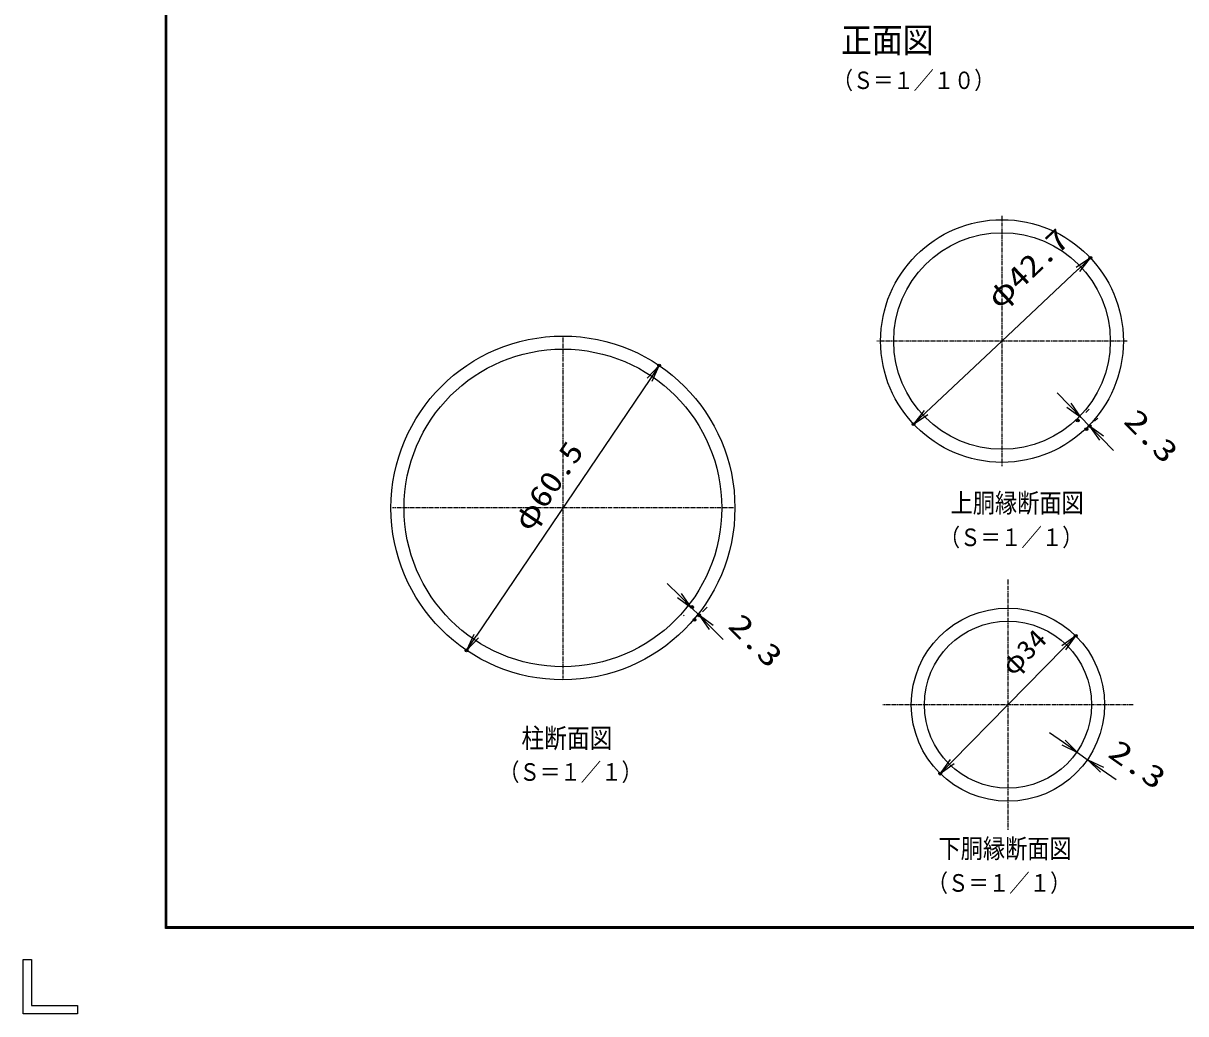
# Model space of a CAD drawing. Units: millimetres, scale not verified. Extents: x -2950 to 2950, y -2100 to 2100.
# Drawn here: x -2950 to -905, y -2100 to -357 of the extents above; entities that cross this region are included whole.
import ezdxf
from ezdxf.enums import TextEntityAlignment as Align

# ---------------------------------------------------------------- set-up
doc = ezdxf.new("R2010")
doc.units = ezdxf.units.MM
doc.header["$LTSCALE"] = 10
doc.header["$PDMODE"] = 32
doc.header["$PDSIZE"] = 5
doc.linetypes.add('USER1', pattern=[1.125, 0.75, -0.125, 0.125, -0.125])
for name, color, linetype, lineweight in [('0-1_1', 7, 'Continuous', 25), ('0-2_0', 7, 'Continuous', 25), ('0-4_EXTCNT-L', 2, 'Continuous', 25), ('0-6_WAKU', 7, 'Continuous', 25)]:
    doc.layers.add(name, color=color, linetype=linetype, lineweight=lineweight)
doc.layers.add('0-5_DEFPOINTS', color=7, linetype='Continuous')
doc.styles.add('ＭＳ ゴシック', font='')
doc.styles.get('ＭＳ ゴシック').set_extended_font_data('MS Gothic')

# ---------------------------------------------------------------- blocks, each defined once
blk = doc.blocks.new('DARROWS')
at = {"layer": '0-2_0', "color": 2}
blk.add_line((0, 0), (-9.991, 0), dxfattribs=at)
blk.add_lwpolyline([(-10, -1.667), (0, 0), (-10, 1.667)], dxfattribs=at)

msp = doc.modelspace()

# ---------------------------------------------------------------- linework, layer by layer
at = {"layer": '0-1_1', "color": 4, "linetype": 'USER1'}
for p, q in [((-1228.14, -696.22), (-1228.14, -1136.22)), ((-2000.52, -909.98), (-2000.52, -1509.98)), ((-1008.14, -916.22), (-1448.14, -916.22)), ((-1700.52, -1209.98), (-2300.52, -1209.98)), ((-1217.63, -1336.14), (-1217.63, -1776.14)), ((-997.63, -1556.14), (-1437.63, -1556.14))]:
    msp.add_line(p, q, dxfattribs=at)
at = {"layer": '0-1_1'}
for centre, radius in [((-1228.14, -916.22), 213.5), ((-1228.14, -916.22), 190.5), ((-1217.63, -1556.14), 170), ((-1217.63, -1556.14), 147)]:
    msp.add_circle(centre, radius, dxfattribs=at)
at = {"layer": '0-2_0', "color": 2}
for p, q in [((-1094.42, -790.55), (-1228.14, -916.22)), ((-1361.85, -1041.88), (-1228.14, -916.22)), ((-1847.91, -984.22), (-2153.13, -1435.74)), ((-1110.23, -1029.01), (-1131.22, -1007.58)), ((-1089.23, -1050.44), (-1074, -1065.99)), ((-1053.01, -1087.42), (-1032.02, -1108.85)), ((-1795.65, -1364.3), (-1816.87, -1343.09)), ((-1774.44, -1385.51), (-1761.08, -1398.87)), ((-1739.87, -1420.09), (-1718.65, -1441.3)), ((-1119.5, -1456.29), (-1217.63, -1556.14)), ((-1315.76, -1656), (-1217.63, -1556.14)), ((-1119.89, -1622.88), (-1144.43, -1605.63)), ((-1095.34, -1640.13), (-1076.24, -1653.54)), ((-1051.69, -1670.79), (-1027.15, -1688.03))]:
    msp.add_line(p, q, dxfattribs=at)
at = {"layer": '0-2_0', "color": 1}
for p, q in [((-1080.56, -1041.95), (-1074.95, -1036.45)), ((-1065.33, -1057.5), (-1059.72, -1051.99)), ((-1754.98, -1392.77), (-1746.94, -1384.73)), ((-1787.35, -1398.42), (-1788.58, -1399.66))]:
    msp.add_line(p, q, dxfattribs=at)
at = {"layer": '0-4_EXTCNT-L', "color": 7}
for radius in [302.5, 279.5]:
    msp.add_circle((-2000.52, -1209.98), radius, dxfattribs=at)
at = {"layer": '0-5_DEFPOINTS'}
for p in [(-1072.56, -770), (-1831.11, -959.37), (-1383.71, -1062.43), (-1094.85, -1055.94), (-1079.62, -1071.49), (-1074, -1065.99), (-1773.21, -1384.28), (-1769.12, -1406.92), (-1761.08, -1398.87), (-1098.48, -1434.89), (-2169.93, -1460.59), (-1336.79, -1677.4)]:
    msp.add_point(p, dxfattribs=at)
at = {"layer": '0-6_WAKU'}
for p, q in [((-2698.64, -1948.67), (-2698.64, 1948.67)), ((-2935.64, -2004.5), (-2935.64, -2085.68)), ((-2854.47, -2100), (-2949.97, -2100))]:
    msp.add_line(p, q, dxfattribs=at)
msp.add_lwpolyline([(-2699.97, 1950), (2800.03, 1950), (2800.03, -1950), (-2699.97, -1950)], close=True, dxfattribs=at)
for points in [[(2798.7, 1948.67), (2798.7, -1948.67), (-2698.64, -1948.67)], [(2797.36, 1947.33), (2797.36, -1947.33), (-2697.3, -1947.33)], [(-2697.3, -1947.33), (-2697.3, 1947.33), (2797.36, 1947.33)], [(-2949.97, -2100), (-2949.97, -2004.5), (-2935.64, -2004.5)], [(-2935.64, -2085.68), (-2854.47, -2085.68), (-2854.47, -2100)]]:
    msp.add_lwpolyline(points, dxfattribs=at)

# ---------------------------------------------------------------- block references
at = {"layer": '0-2_0', "xscale": 3, "yscale": 3}
for p, rotation in [((-1072.56, -770), 43.22218), ((-1831.11, -959.37), 55.9414), ((-1383.71, -1062.43), 223.22218), ((-1089.23, -1050.44), 314.40761), ((-1074, -1065.99), 134.40761), ((-1774.44, -1385.51), 315), ((-1761.08, -1398.87), 135), ((-1098.48, -1434.89), 45.49922), ((-2169.93, -1460.59), 235.9414), ((-1095.34, -1640.13), 324.91053), ((-1336.79, -1677.4), 225.49922), ((-1076.24, -1653.54), 144.91053)]:
    msp.add_blockref('DARROWS', p, dxfattribs=dict(at, rotation=rotation))

# ---------------------------------------------------------------- texts
at = {"layer": '0-1_1', "color": 4, "style": 'ＭＳ ゴシック'}
for s, height, width, p in [('正面図', 44.18, 0.9, (-1511.19, -422.11)), ('（Ｓ＝１／１０）', 30.65, 0.85, (-1525.69, -482)), ('上胴縁断面図', 33.65, 0.85, (-1318.42, -1228.05)), ('（Ｓ＝１／１）', 31.01, 0.85, (-1337.81, -1286.49)), ('柱断面図', 34.46, 0.85, (-2073.52, -1642.61)), ('（Ｓ＝１／１）', 31.01, 0.85, (-2113.02, -1699.45)), ('下胴縁断面図', 33.65, 0.85, (-1339.74, -1836.17)), ('（Ｓ＝１／１）', 31.01, 0.85, (-1359.13, -1894.61))]:
    msp.add_text(s, height=height, dxfattribs=dict(at, width=width)).set_placement(p, align=Align.BOTTOM_LEFT)
at = {"layer": '0-2_0', "color": 3, "style": 'ＭＳ ゴシック'}
for s, height, rotation, width, p in [('φ42.7', 38.48, 43.222, 1.2, (-1225.09, -870.1)), ('2.3', 38.49, 314.408, 1.35, (-1024.34, -1067.08)), ('φ60.5', 38.48, 55.941, 1.2, (-2049.6, -1260.09)), ('2.3', 38.49, 315, 1.35, (-1720.44, -1427.52)), ('φ34', 33.67, 45.499, 1.1, (-1201.53, -1514.19)), ('2.3', 38.49, 324.911, 1.35, (-1050.69, -1655.94))]:
    msp.add_text(s, height=height, rotation=rotation, dxfattribs=dict(at, width=width)).set_placement(p, align=Align.BOTTOM_LEFT)

doc.saveas('drawing.dxf')
